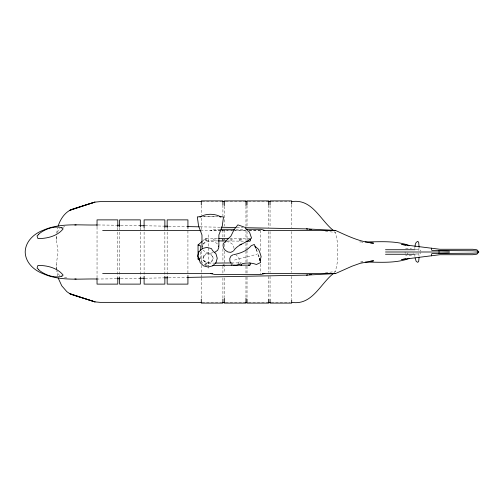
<?xml version="1.0" encoding="UTF-8"?>
<svg xmlns="http://www.w3.org/2000/svg" width="504" height="504" viewBox="0 0 504 504"><rect width="100%" height="100%" fill="white"/><g stroke="black" fill="none" stroke-linecap="round" stroke-linejoin="round"><path stroke-width="0.38" stroke-dasharray="2.52 1.89" d="M56.423 269.18L56.272 264.537L58.061 251.994L56.272 239.457L56.423 234.814M56.272 239.457L56.423 236.118M56.637 233.289L57.632 228.073M418.654 250.438L418.988 248.107M334.347 272.645L335.444 271.536L337.453 261.797L337.453 242.197L335.444 232.457L334.347 231.349M241.46 262.868L240.862 262.855L240.736 263.378L239.621 263.264M240.736 239.318L240.868 238.808L241.466 238.802L241.75 239.961L241.447 241.126L240.855 241.132L240.723 240.61M57.349 232.539L58.829 229.314L60.064 228.432M205.525 265.514L206.615 263.17L214.395 263.094M238.064 264.014L239.217 261.658L239.104 258.873L237.756 256.41L236.086 255.295M407.156 254.419L408.013 252.813M247.584 240.043L248.352 238.877M222.642 239.028L222.119 239.797L222.623 240.578M223.65 240.584L224.167 239.816L223.663 239.035M202.646 240.969L205.525 238.474L218.024 238.587M203.081 243.886L206.615 240.824L218.289 240.931M203.099 244.188C207.005 240.307 213.841 240.307 217.747 244.188M199.893 257.777L206.615 263.17M62.376 227.405L66.169 226.195M234.53 260.051L256.99 254.268M411.503 255.314L405.619 255.478M213.242 252.687L210.426 253.222L206.199 252.416L203.099 250.211M325.489 272.758L335.444 271.536M362.918 261.778L359.856 262.048L362.918 262.08M405.619 248.516L411.503 248.68M202.406 216.758L218.44 216.758M116.783 278.762L97.978 279.033M120.708 278.687L139.551 278.321M145.045 278.221L163.888 277.855M168.601 277.767L187.444 277.402M362.149 241.92L359.856 241.945L362.918 242.216M231.525 262.943L240.862 262.855M231.16 263.34L232.186 263.327L232.703 264.102M206.306 265.507L209.431 265.482M203.874 216.6L216.972 216.6M202.148 201.625L221.779 201.625M225.704 201.625L245.335 201.625M248.478 201.625L268.109 201.625M271.253 201.625L290.096 201.625M97.978 224.96L116.783 225.231M220.235 229.301L214.767 229.301L210.565 230.448L221.571 230.441M235.866 229.301L244.465 229.301M200.586 230.404L220.147 230.404M220.928 230.404L232.703 230.404M233.491 230.404L246.191 230.404M249.19 230.404L260.259 230.404M222.358 230.441L234.152 230.441M234.94 230.441L245.946 230.441M249.089 230.441L260.096 230.441M415.535 249.738L419.744 249.738L420.89 251.023M415.535 253.984L419.744 253.984L420.89 252.649M202.148 302.368L221.779 302.368M225.704 302.368L245.335 302.368M248.478 302.368L268.109 302.368M271.253 302.368L290.096 302.368M229.742 238.694L249.889 238.877M227.625 241.013L245.353 241.177M120.708 225.307L139.551 225.672M145.045 225.773L163.888 226.138M168.601 226.227L187.444 226.592M200.006 226.832L220.418 227.222M236.905 227.543L243.186 227.663M325.489 231.235L335.444 232.457M226.353 241.662L229.226 242.052L231.916 243.772L233.711 246.362L234.114 249.127M66.843 277.981L62.376 276.589M60.064 275.562L58.829 274.68L57.349 271.454M200.92 261.532L204.952 265.016M205.531 238.493L206.615 240.824M256.196 248.9L257.834 253.411M256.278 249.467L257.72 253.436M57.632 275.921L56.637 270.698M56.908 270.031L56.272 264.537M405.021 251.994L405.26 253.386M418.654 253.285L419.101 256.397M414.886 247.275L414.886 248.68M414.886 255.049L414.886 256.448M413.154 252.932L413.154 253.38M291.671 204.826L291.671 227.625M291.671 231.556L291.671 272.443M291.671 276.375L291.671 299.174M270.056 205.607L270.056 227.625M270.056 231.556L270.056 272.443M270.056 276.375L270.056 298.393M268.645 205.172L268.645 227.625M268.645 231.556L268.645 272.443M268.645 276.375L268.645 298.393M260.461 230.353L260.461 250.816M260.461 264.197L260.461 273.641M247.029 205.607L247.029 226.838M247.029 231.556L247.029 239.419M247.029 242.563L247.029 249.644M247.029 250.425L247.029 262.219M247.029 266.156L247.029 273.231M247.029 277.162L247.029 298.393M245.965 206.394L245.965 226.838M245.965 229.982L245.965 240.206M245.965 243.35L245.965 250.425M245.965 251.213L245.965 262.219M245.965 266.156L245.965 273.231M245.965 277.162L245.965 297.606M224.349 206.394L224.349 226.05M224.349 229.982L224.349 240.206M224.349 244.138L224.349 247.281M224.349 251.213L224.349 273.231M224.349 277.95L224.349 297.606M222.907 205.172L222.907 215.832M222.907 229.982L222.907 243.35M222.907 248.856L222.907 262.219M222.907 266.156L222.907 273.231M222.907 277.95L222.907 298.393M208.624 234.82L208.624 269.174M201.291 205.607L201.291 215.044M201.291 218.188L201.291 231.556M201.291 251.213L201.291 262.219M201.291 265.369L201.291 274.019M201.291 274.8L201.291 277.162M201.291 277.95L201.291 298.393M200.718 252L200.718 258.067M187.923 230.845L187.923 273.149M167.164 227.707L167.164 276.286M164.865 227.707L164.865 276.286M144.106 227.707L144.106 276.286M140.339 227.707L140.339 276.286M119.58 227.707L119.58 276.286M117.797 227.707L117.797 276.286M97.039 226.926L97.039 277.068M203.685 255.799L202.999 258.243L203.685 260.694L205.55 262.483L208.095 263.138L210.641 262.483L212.505 260.694L213.186 258.243L212.505 255.799L210.641 254.01L208.095 253.348L205.55 254.01L203.685 255.799M204.07 256.013L203.446 258.25L204.07 260.486L205.771 262.118L208.095 262.716L210.42 262.118L212.115 260.48L212.738 258.25L212.115 256.013L210.42 254.381L208.095 253.783L205.771 254.381L204.07 256.013M205.55 263.573L205.046 264.348L205.569 265.123L206.59 265.11L207.094 264.335L206.571 263.56L205.55 263.573M205.569 238.871L205.046 239.639L205.55 240.421L206.571 240.433L207.094 239.658L206.59 238.877L205.569 238.871M214.106 238.946L213.583 239.721L214.087 240.496L215.107 240.509L215.63 239.74L215.126 238.959L214.106 238.946M231.178 239.104L230.656 239.873L231.16 240.654L232.186 240.66L232.703 239.891L232.205 239.11L231.178 239.104M239.633 239.179L239.11 239.948L239.614 240.729L240.641 240.742L241.158 239.967L240.654 239.186L239.633 239.179"/><path stroke-width="0.76" d="M415 246.494L415.334 244.163L416.14 242.487L417.558 241.403L418.654 242.084L419.101 247.325M241.762 264.033L241.473 265.192L240.881 265.18L240.748 264.676M202.419 245.996L201.972 247.199L202.646 249.007M58.199 225.887C60.581 218.642 65.388 211.51 72.897 208.965L94.966 202.11L100.063 201.625L201.361 201.625M198.551 245.139L198.866 244.667M212.556 265.451L249.889 265.117L250.639 263.951L249.889 262.786M333.799 273.2C320.122 283.765 312.322 305.594 291.671 302.368M225.534 241.29L230.889 236.143L234.196 229.477L237.863 224.866L244.245 227.071M233.566 250.809C237.919 244.188 246.034 243.274 251.559 238.083L249.524 232.205L245.272 228.01M199.773 260.536L198.047 259.043L198.047 244.957L202.072 241.466M38.361 234.41C44.491 229.144 53.392 225.842 61.356 227.543M38.821 234.398L37.057 235.878L37.92 238.549C46.84 238.707 57.28 236.206 63.107 228.911L62.609 228.243L61.337 227.865M405.953 258.785L401.638 259.529L439.834 254.715L472.802 254.715L476.923 254.173L478.8 251.994L476.923 249.82L472.802 249.272L439.834 249.272L401.638 244.465L405.953 245.209M214.654 252.416L217.747 250.211L218.881 247.199L218.427 245.996M233.031 254.81L230.92 256.108L229.767 258.464L229.881 261.248L230.895 263.101M225.779 241.92L224.066 242.701L222.982 244.9L223.392 247.659L225.181 250.249L227.871 251.969L230.75 252.365L233.031 251.32M187.444 277.402L306.35 275.115L335.444 273.59L351.924 266.232L360.165 263.302L373.621 260.826L370.56 261.097M198.047 259.043L199.37 258.558M241.655 244.157L239.854 244.761M61.337 276.129L62.609 275.745L63.107 275.077C57.28 267.781 46.84 265.287 37.92 265.444L37.057 268.115L38.821 269.596M61.356 276.45C53.392 278.151 44.491 274.85 38.361 269.583M409.557 258.338C395.382 263.642 380.01 262.055 365.211 262.105M233.755 254.627C240.225 253.449 246.897 250.904 251.187 245.732L254.293 244.446L255.679 247.59M236.685 265.123L239.835 264.31M242.279 263.68C246.847 262.634 252.013 262.786 256.416 264.493L260.656 262.527L259.585 258.609M407.396 258.533L408.832 258.281M306.35 275.115L307.881 274.926M309.412 274.737L311.711 274.459M200.894 216.796L199.918 216.89C206.237 213.419 214.609 213.419 220.928 216.89L219.952 216.796M74.857 225.036L76.161 224.96M438.386 253.071L449.461 252.756M201.14 216.67L197.329 216.89L198.544 225.83L201.972 234.996L201.972 246.248M117.571 278.743L119.927 278.699M139.551 278.321L144.264 278.233M164.676 277.843L167.819 277.78M365.211 241.888C380.01 241.939 395.382 240.351 409.557 245.656M215.177 263.088L231.525 262.943M223.108 264.965L223.663 264.959M231.178 264.89L232.205 264.877M222.566 201.625L224.923 201.625M245.335 201.625L246.91 201.625M268.109 201.625L270.465 201.625M291.671 201.625C312.322 198.4 320.122 220.229 333.799 230.794M97.196 224.96C79.216 225.427 60.234 222.655 43.268 230.24C33.951 233.604 25.389 241.542 25.2 251.994C25.389 262.452 33.951 270.383 43.268 273.754C60.234 281.339 79.216 278.561 97.196 279.033M221.017 229.301L234.303 229.301M246.028 229.301L260.877 229.295L264.814 230.441L263.239 230.441M102.652 230.404L200.586 230.404M263.315 230.404L335.444 230.404C347.691 236.011 359.982 242.002 373.621 243.167L370.56 242.897M385.503 249.732L415.113 249.732M385.503 251.994L439.834 252M385.503 254.262L415.113 254.262M248.352 265.117L249.889 265.117M212.14 273.546L210.565 273.546L214.767 274.453L260.87 274.459L264.814 273.552L262.452 273.552M102.652 273.59L212.537 273.59M262.597 273.59L335.444 273.59M201.361 302.368L100.063 302.368L94.966 301.877L69.779 293.681L66.843 291.665L61.784 285.844L58.199 278.107M222.566 302.368L224.923 302.368M245.335 302.368L246.91 302.368M268.109 302.368L270.465 302.368M218.805 238.594L228.18 238.682M218.289 240.931L226.069 241M246.103 241.183L249.889 241.202L250.658 240.043L249.889 238.877M117.571 225.244L119.927 225.294M139.551 225.672L144.264 225.761M164.676 226.151L167.819 226.214M187.444 226.592L199.219 226.819M221.206 227.241L236.124 227.524M244.761 227.695L306.35 228.879L335.444 230.404M219.713 216.67L223.518 216.89L222.302 225.83L218.881 234.996L218.881 246.248M438.386 250.923L449.461 251.238M233.453 265.198L235.954 265.312M74.857 278.958L76.161 279.033M306.35 228.879L307.881 229.068M309.412 229.251L311.711 229.534M407.396 245.461L408.832 245.713M198.059 244.963L200.718 245.933L200.718 250.482M198.557 258.854L198.872 259.333M255.767 248.182L254.923 246.236L258.596 249.373L259.995 252.977L261.148 256.624L260.026 260.738L259.484 258.735M258.174 254.766L258.854 256.757M415.113 258.004L416.14 261.242L417.558 262.319L418.654 261.639L419.101 257.097M431.594 248.119L431.594 250.129L432.325 250.494L472.802 250.79L476.923 251.03L478.8 251.994L476.923 252.958L472.802 253.203L432.325 253.499L431.594 253.865L431.594 255.874M291.671 204.038L291.671 200.894L270.056 200.894L270.056 204.826M291.671 299.962L291.671 303.106L270.056 303.106L270.056 299.174M268.645 204.826L268.645 200.894L247.029 200.894L247.029 204.826M268.645 299.174L268.645 303.106L247.029 303.106L247.029 299.174M245.965 205.607L245.965 200.894L224.349 200.894L224.349 205.607M245.965 298.393L245.965 303.106L224.349 303.106L224.349 298.393M222.907 204.826L222.907 200.894L201.291 200.894L201.291 204.826M222.907 299.174L222.907 303.106L201.291 303.106L201.291 299.174M187.923 228.495L187.923 219.876L167.164 219.876L167.164 227.707M187.923 275.505L187.923 284.117L167.164 284.117L167.164 276.286M164.865 227.707L164.865 219.876L144.106 219.876L144.106 227.707M164.865 276.286L164.865 284.117L144.106 284.117L144.106 276.286M140.339 226.926L140.339 219.876L119.58 219.876L119.58 226.926M140.339 277.068L140.339 284.117L119.58 284.117L119.58 277.068M117.797 226.926L117.797 219.876L97.039 219.876L97.039 226.145M117.797 277.068L117.797 284.117L97.039 284.117L97.039 277.855M198.897 251.786L197.669 256.177L198.954 258.256L200.176 262.647L203.522 265.866L208.095 267.038L212.663 265.866L216.008 262.647L217.23 258.256L216.008 253.865L212.663 250.652L211.384 248.573L206.81 247.395L202.243 248.573L198.897 251.786M89.945 203.566L69.779 210.313L94.966 202.11L89.945 203.566M94.966 301.877L72.897 295.029L69.779 293.681L94.966 301.877"/></g></svg>
